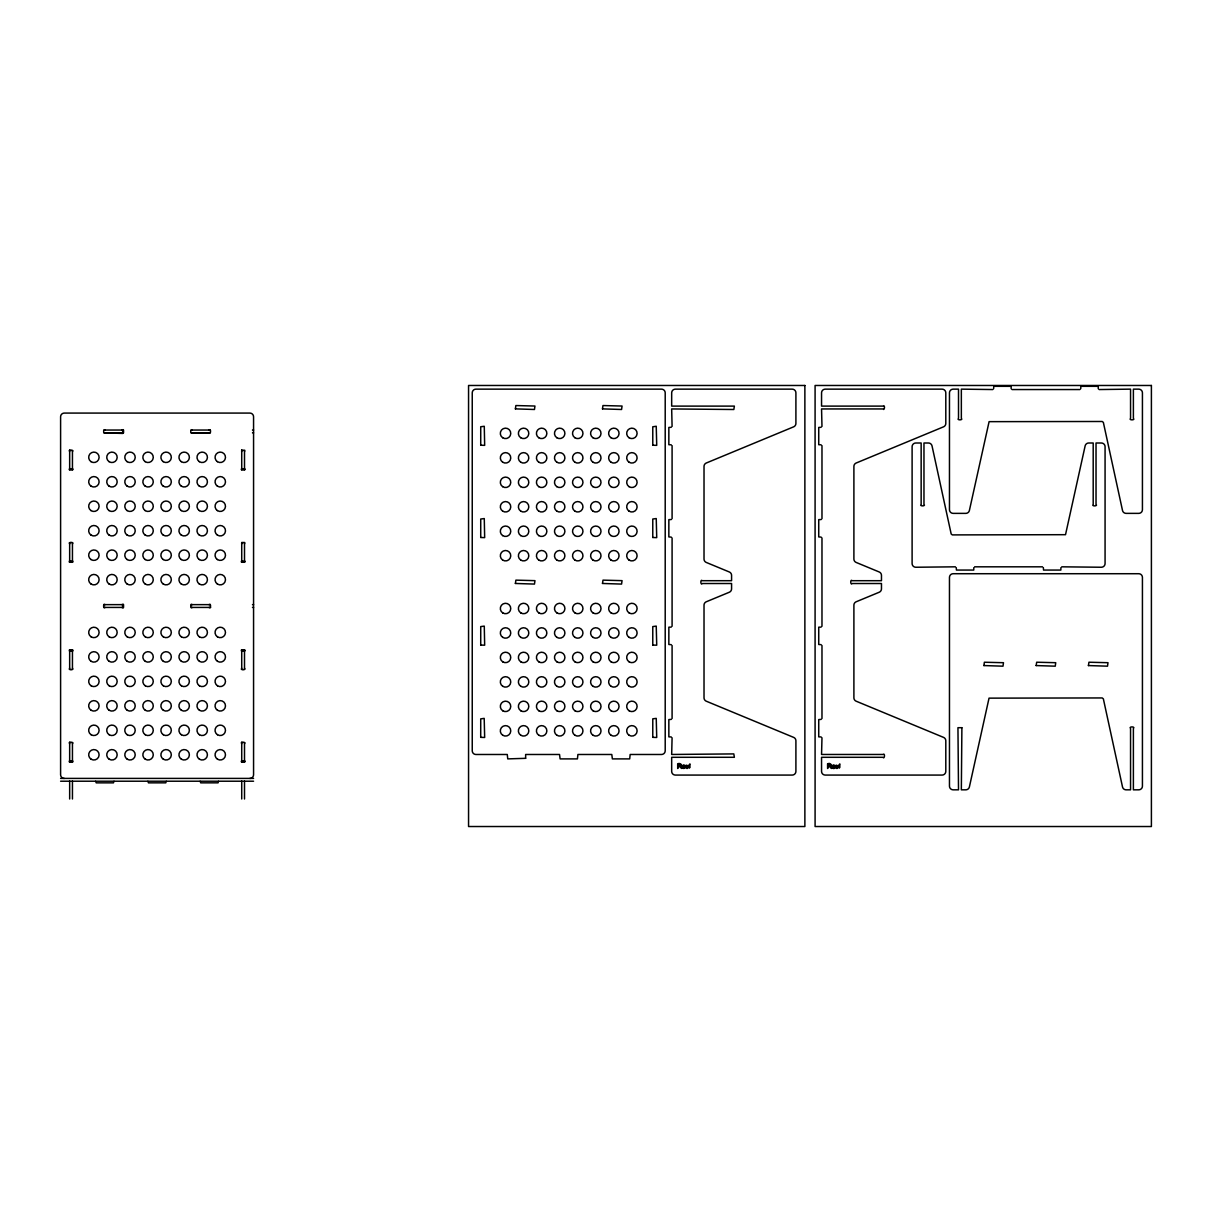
<?xml version="1.0" encoding="UTF-8"?>
<svg xmlns="http://www.w3.org/2000/svg" width="1212" height="1212" viewBox="0 0 1212 1212"><rect width="100%" height="100%" fill="white"/><g stroke="black" fill="none" stroke-linecap="round" stroke-linejoin="round"><path stroke-width="1.5" d="M72.478 451.591C74.735 449.591 67.402 449.546 69.645 451.591M69.645 468.393L69.251 469.605L70.478 469.195M121.927 430.048L123.154 429.654L122.745 430.896M72.478 543.87C74.78 541.825 67.342 541.9 69.645 543.87M69.645 560.671L69.251 561.883L70.478 561.474M209.04 430.048C211.176 427.791 210.979 435.063 209.04 432.881L192.238 432.881C190.314 435.078 190.102 427.791 192.238 430.048M244.521 451.591L244.733 450.243L241.718 450.197L241.688 451.591M241.688 468.393L241.294 469.605L242.536 469.195M105.126 607.47C103.156 609.727 103.02 602.364 105.126 604.636M71.629 650.617L72.871 650.208L72.478 651.435M121.927 604.636L123.154 604.243L122.745 605.485M69.645 668.236C67.417 670.312 74.705 670.327 72.478 668.236M244.521 543.87L244.733 542.521L241.718 542.476L241.688 543.87M192.238 607.47C190.269 609.697 190.117 602.364 192.238 604.636M241.688 560.671L241.294 561.883L242.536 561.474M209.04 604.636C211.161 602.364 211.009 609.712 209.04 607.47M72.478 743.713C74.78 741.699 67.372 741.668 69.645 743.713M69.645 760.515L69.251 761.727L70.478 761.318M243.673 650.617L244.915 650.208L244.521 651.435M241.688 668.236C239.461 670.327 246.748 670.312 244.521 668.236M244.521 743.713C246.809 741.638 239.415 741.729 241.688 743.713M241.688 760.515L241.294 761.727L242.536 761.318M671.251 444.819L668.842 444.713L668.842 427.442L671.251 427.275M672.084 445.652L672.084 518.721M671.251 537.113L668.842 536.931L668.857 519.615L671.251 519.554M672.084 537.931L672.084 626.286M821.145 444.819L818.736 444.713L818.736 427.442L821.145 427.275M821.978 445.652L821.978 518.721M671.251 644.663L668.842 644.496L668.857 627.18L671.251 627.119M672.084 645.496L672.084 718.564M821.145 537.113L818.736 536.931L818.736 519.615L821.145 519.554M821.978 537.931L821.978 626.286M1011.172 388.734L1011.111 386.325L993.795 386.31L993.628 388.734M1012.005 389.552L1079.892 389.552M671.251 736.941L668.857 736.881L668.842 719.564L671.251 719.398M672.084 737.775L671.675 754.47L733.805 753.909L734.366 757.288L671.675 757.303L671.675 771.393A3.681 3.681 0 0 0 675.342 775.074L792.224 775.074A3.681 3.681 0 0 0 795.905 771.393L795.905 740.774A3.681 3.681 0 0 0 793.633 737.381L706.278 701.203A3.681 3.681 0 0 1 704.02 697.794L704.02 605.167A3.681 3.681 0 0 1 706.278 601.773L729.306 592.244A3.681 3.681 0 0 0 731.578 588.835L731.578 583.517L702.43 583.517C700.642 586.199 699.975 578.488 702.43 580.699L731.578 580.699L731.578 575.382A3.681 3.681 0 0 0 729.306 571.973L706.278 562.444A3.681 3.681 0 0 1 704.02 559.05L704.02 466.423A3.681 3.681 0 0 1 706.278 463.014L793.633 426.836A3.681 3.681 0 0 0 795.905 423.442L795.905 392.824A3.681 3.681 0 0 0 792.224 389.143L675.342 389.143A3.681 3.681 0 0 0 671.675 392.824L671.675 406.111L734.366 406.111L733.836 409.505L671.675 408.944L672.084 426.442M821.145 644.663L818.736 644.496L818.736 627.18L821.145 627.119M821.978 645.496L821.978 718.564M1098.269 388.734L1098.208 386.325L1080.892 386.31L1080.725 388.734M1099.102 389.552L1130.554 389.143L1130.554 418.291C1128.13 420.382 1135.841 420.397 1133.387 418.291L1133.387 389.143L1138.75 389.143A3.681 3.681 0 0 1 1142.431 392.824L1142.431 509.707A3.681 3.681 0 0 1 1138.75 513.373L1126.099 513.373A3.681 3.681 0 0 1 1122.509 510.479L1103.359 422.412L1102.208 421.488L989.098 421.655L969.388 510.479A3.681 3.681 0 0 1 965.797 513.373L953.147 513.373A3.681 3.681 0 0 1 949.466 509.707L949.466 392.824A3.681 3.681 0 0 1 953.147 389.143L958.51 389.143L958.51 418.291C956.071 420.397 963.782 420.382 961.343 418.291L961.343 389.143L992.795 389.552M955.435 566.822L915.772 567.246A3.681 3.681 0 0 1 912.106 563.565L912.106 446.683A3.681 3.681 0 0 1 915.772 443.001L921.15 443.001L921.15 504.313C918.696 506.404 926.422 506.419 923.968 504.313L923.968 443.001L928.437 443.001A3.681 3.681 0 0 1 932.028 445.91L951.178 533.977L952.314 534.901L1065.515 534.689L1085.134 445.91A3.681 3.681 0 0 1 1088.724 443.001L1093.194 443.001L1093.194 504.313C1090.83 506.495 1098.481 506.358 1096.027 504.313L1096.027 443.001L1101.39 443.001A3.681 3.681 0 0 1 1105.071 446.683L1105.071 563.565A3.681 3.681 0 0 1 1101.39 567.246L1061.742 566.822M956.253 567.655L956.435 570.064L973.751 570.064L973.812 567.655M821.145 736.941L818.736 736.881L818.736 719.564L821.145 719.398M821.978 737.775L821.554 754.47L882.866 754.47C885.351 752.258 884.669 759.909 882.866 757.303L821.554 757.303L821.554 771.393A3.681 3.681 0 0 0 825.236 775.074L942.118 775.074A3.681 3.681 0 0 0 945.799 771.393L945.799 740.774A3.681 3.681 0 0 0 943.527 737.381L856.172 701.203A3.681 3.681 0 0 1 853.899 697.794L853.899 605.167A3.681 3.681 0 0 1 856.172 601.773L879.2 592.244A3.681 3.681 0 0 0 881.472 588.835L881.472 583.517L852.324 583.517C850.506 586.063 849.9 578.457 852.324 580.699L881.472 580.699L881.472 575.382A3.681 3.681 0 0 0 879.2 571.973L856.172 562.444A3.681 3.681 0 0 1 853.899 559.05L853.899 466.423A3.681 3.681 0 0 1 856.172 463.014L943.527 426.836A3.681 3.681 0 0 0 945.799 423.442L945.799 392.824A3.681 3.681 0 0 0 942.118 389.143L825.236 389.143A3.681 3.681 0 0 0 821.554 392.824L821.554 406.111L882.866 406.111C885.305 403.854 884.73 411.474 882.866 408.944L821.554 408.944L821.978 426.442M1042.532 566.822L974.63 566.822M1043.365 567.655L1043.532 570.064L1060.848 570.064L1060.909 567.655M680.371 765.757L678.311 765.863L678.311 764.317L680.811 765.075M830.205 765.787L828.205 765.863L828.205 764.317L830.69 765.075M686.674 765.56L687.598 765.59M836.568 765.56L837.477 765.59M680.129 766.363C683.341 765.136 679.887 762.515 677.69 763.802L677.69 768.484L679.038 766.408M680.205 766.348L680.28 766.332A2.439 2.439 0 0 1 681.008 767.211L681.826 768.484L680.129 767.06M104.353 430.048L123.548 430.048L123.548 432.835L104.353 432.835M191.451 430.048L209.812 430.048M252.49 430.048L253.566 430.048M191.451 432.835L209.812 432.835M252.49 432.835L253.566 432.835M69.66 469.165L72.447 469.165M241.718 469.165L244.506 469.165M69.66 561.444L72.447 561.444M241.718 561.444L244.506 561.444M104.353 604.636L123.548 604.636L123.548 607.424L104.353 607.424M191.451 604.636L209.812 604.636M252.49 604.636L253.566 604.636M191.451 607.424L210.646 607.424M252.49 607.424L253.566 607.424M69.66 650.617L72.447 650.617M241.718 650.617L244.506 650.617M69.66 761.287L72.447 761.287M241.718 761.287L244.506 761.287M828.917 766.408L827.584 768.484L827.584 763.802C830.599 762.09 832.78 766.242 830.099 766.348A2.439 2.439 0 0 1 830.902 767.211L831.72 768.484L830.008 767.06M685.28 766.938C680.22 766.12 683.962 769.12 685.265 767.469A1.712 1.712 0 0 1 682.553 767.969A1.712 1.712 0 0 1 683.159 765.196A1.712 1.712 0 0 1 685.522 766.787M835.174 766.938C830.099 766.12 833.856 769.12 835.159 767.469M60.6 778.407L253.566 778.407M60.6 781.21L253.566 781.21M837.25 766.469L838.174 766.817M686.871 766.332L688.28 766.817M244.521 468.393L244.915 469.605L243.673 469.195M122.745 432.033L122.745 433.442L105.126 432.881C103.202 435.078 103.005 427.791 105.126 430.048M244.521 560.671L244.915 561.883L243.673 561.474M72.478 468.393L72.871 469.605L71.629 469.195M242.536 650.617L241.294 650.208L241.688 651.435M122.745 606.621L123.154 607.863L121.927 607.47M72.478 560.671L72.781 561.959L71.629 561.474M244.521 760.515L244.915 761.727L243.673 761.318M70.478 650.617L69.326 650.147L69.645 651.435M72.478 760.515L72.781 761.803L71.629 761.318M838.356 767.044C837.25 769.878 834.81 767.817 837.674 767.226A4.363 4.363 0 0 0 837.113 767.06A8.923 8.923 0 0 1 836.477 766.863L836.128 765.257L837.75 765.923M688.477 767.044C687.462 769.862 685.007 767.847 687.825 767.241A4.363 4.363 0 0 0 687.234 767.06A8.923 8.923 0 0 1 686.583 766.863L686.234 765.257L687.855 765.923M839.295 768.075L838.84 765.09L839.825 763.908L839.825 767.529M689.416 768.075L688.946 765.09L689.946 763.908L689.946 767.529M244.506 450.788L244.506 469.983L241.718 469.983L241.718 449.955M244.506 543.067L244.506 562.262L241.718 562.262L241.718 543.067M244.506 668.994L244.506 649.799L241.718 649.799L241.718 668.994M244.506 742.911L244.506 762.106L241.718 762.106L241.718 742.077M244.506 781.089L244.506 798.996M241.718 781.089L241.718 798.996M218.524 781.301L218.054 782.831L200.737 782.846L200.147 781.301M166.271 781.301L165.786 782.831L148.47 782.846L147.894 781.301M122.715 430.048L122.715 432.835M122.715 604.636L122.715 607.424M114.019 781.301L113.428 782.846L96.218 782.846L95.642 781.301M72.447 450.788L72.447 469.983L69.66 469.983L69.66 449.955M72.447 543.067L72.447 562.262L69.66 562.262L69.66 543.067M72.447 668.994L72.447 649.799L69.66 649.799L69.66 668.994M72.447 742.911L72.447 762.106L69.66 762.106L69.66 742.077M72.447 781.089L72.447 798.996M69.66 781.089L69.66 798.996M835.25 767.514A1.712 1.712 0 0 1 832.447 767.969A1.712 1.712 0 0 1 833.053 765.196A1.712 1.712 0 0 1 835.401 766.787M249.884 778.437A3.681 3.681 0 0 0 253.566 774.756L253.566 416.761A3.681 3.681 0 0 0 249.884 413.08L64.281 413.08A3.681 3.681 0 0 0 60.6 416.761L60.6 774.756A3.681 3.681 0 0 0 64.281 778.437M480.709 445.228L484.664 445.349L484.27 426.291L480.725 426.745L480.725 445.137M480.709 537.507L484.664 537.628L484.27 518.569L480.725 519.024L480.725 537.416M480.709 645.057L484.664 645.193L484.27 626.119L480.725 626.589L480.725 644.981M480.709 737.35L484.664 737.472L484.194 718.383L480.725 718.867L480.709 737.35M515.373 408.883L534.477 409.489L534.947 406.035L515.873 405.55L515.388 408.838M515.373 583.472L534.477 584.078L534.962 580.654L515.903 580.139L515.388 583.427M602.485 408.883L621.574 409.489L622.059 406.035L602.97 405.55L602.485 408.808M602.485 583.472L621.574 584.078L622.059 580.654L603.015 580.139L602.485 583.396M652.768 445.228L656.722 445.349L656.237 426.26L652.768 426.791L652.783 445.137M652.768 537.507L656.722 537.628L656.237 518.554L652.768 519.024L652.768 537.461M652.768 645.057L656.722 645.193L656.237 626.104L652.768 626.589L652.768 645.026M652.768 737.35L656.722 737.472L656.237 718.383L652.783 718.822L652.768 737.35M961.904 727.7L957.95 727.7L958.51 789.83L953.147 789.83A3.681 3.681 0 0 1 949.466 786.164L949.466 577.397A3.681 3.681 0 0 1 953.147 573.715L1138.75 573.715A3.681 3.681 0 0 1 1142.431 577.397L1142.431 786.164A3.681 3.681 0 0 1 1138.75 789.83L1133.387 789.83L1133.387 728.518C1135.795 726.321 1128.19 726.382 1130.554 728.518L1130.554 789.83L1126.099 789.83A3.681 3.681 0 0 1 1122.509 786.936L1103.359 698.87L1102.208 697.945L989.037 698.142L969.388 786.936A3.681 3.681 0 0 1 965.797 789.83L961.343 789.83L961.889 727.836M983.902 665.57L1002.991 666.176L1003.475 662.706L984.386 662.237L983.902 665.57M1036.154 665.57L1055.258 666.176L1055.728 662.706L1036.684 662.222L1036.154 665.57M1088.421 665.57L1107.51 666.176L1107.995 662.706L1088.952 662.222L1088.421 665.57M682.78 766.408C686.871 767.151 682.932 764.105 682.795 766.363M832.674 766.408C836.765 767.105 832.796 764.136 832.674 766.363M525.644 758.318L507.752 758.894L507.267 754.485L475.907 754.485A3.681 3.681 0 0 1 472.241 750.819L472.241 392.824A3.681 3.681 0 0 1 475.907 389.143L661.525 389.143A3.681 3.681 0 0 1 665.206 392.824L665.206 750.819A3.681 3.681 0 0 1 661.525 754.485L630.164 754.485L629.695 758.894L612.378 758.894L611.787 754.485L577.912 754.485L577.427 758.894L560.111 758.894L559.535 754.485L525.644 754.485L525.644 758.318M804.874 385.477L468.559 385.477L468.559 826.523L804.874 826.523L804.874 385.477M1151.4 385.477L815.085 385.477L815.085 826.523L1151.4 826.523L1151.4 385.477M611.075 735.275A5.212 5.212 0 0 0 619.059 731.033A5.212 5.212 0 0 0 611.409 726.23A5.212 5.212 0 0 0 611.075 735.275M593.032 735.275A5.212 5.212 0 0 0 601.016 731.033A5.212 5.212 0 0 0 593.35 726.23A5.212 5.212 0 0 0 593.032 735.275M520.721 560.065A5.212 5.212 0 0 0 528.796 556.035A5.212 5.212 0 0 0 521.266 551.051A5.212 5.212 0 0 0 520.721 560.065M502.662 560.065A5.212 5.212 0 0 0 510.752 556.035A5.212 5.212 0 0 0 503.207 551.051A5.212 5.212 0 0 0 502.662 560.065M520.827 735.275A5.212 5.212 0 0 0 528.811 731.033A5.212 5.212 0 0 0 521.145 726.23A5.212 5.212 0 0 0 520.827 735.275M538.87 735.275A5.212 5.212 0 0 0 546.854 731.033A5.212 5.212 0 0 0 539.204 726.23A5.212 5.212 0 0 0 538.87 735.275M556.929 735.275A5.212 5.212 0 0 0 564.913 731.033A5.212 5.212 0 0 0 557.247 726.23A5.212 5.212 0 0 0 556.929 735.275M574.973 735.275A5.212 5.212 0 0 0 582.957 731.033A5.212 5.212 0 0 0 575.306 726.23A5.212 5.212 0 0 0 574.973 735.275M538.764 560.065A5.212 5.212 0 0 0 546.854 556.035A5.212 5.212 0 0 0 539.31 551.051A5.212 5.212 0 0 0 538.764 560.065M556.823 560.065A5.212 5.212 0 0 0 564.898 556.035A5.212 5.212 0 0 0 557.368 551.051A5.212 5.212 0 0 0 556.823 560.065M629.028 560.065A5.212 5.212 0 0 0 637.103 556.035A5.212 5.212 0 0 0 629.573 551.051A5.212 5.212 0 0 0 629.028 560.065M502.662 535.598A5.212 5.212 0 0 0 510.752 531.568A5.212 5.212 0 0 0 503.207 526.584A5.212 5.212 0 0 0 502.662 535.598M574.867 560.065A5.212 5.212 0 0 0 582.957 556.035A5.212 5.212 0 0 0 575.412 551.051A5.212 5.212 0 0 0 574.867 560.065M610.969 560.065A5.212 5.212 0 0 0 619.059 556.035A5.212 5.212 0 0 0 611.515 551.051A5.212 5.212 0 0 0 610.969 560.065M520.721 535.598A5.212 5.212 0 0 0 528.796 531.568A5.212 5.212 0 0 0 521.266 526.584A5.212 5.212 0 0 0 520.721 535.598M538.764 535.598A5.212 5.212 0 0 0 546.854 531.568A5.212 5.212 0 0 0 539.31 526.584A5.212 5.212 0 0 0 538.764 535.598M610.969 437.729A5.212 5.212 0 0 0 619.059 433.684A5.212 5.212 0 0 0 611.515 428.7A5.212 5.212 0 0 0 610.969 437.729M629.028 437.729A5.212 5.212 0 0 0 637.103 433.684A5.212 5.212 0 0 0 629.573 428.7A5.212 5.212 0 0 0 629.028 437.729M520.827 612.924A5.212 5.212 0 0 0 528.811 608.682A5.212 5.212 0 0 0 521.145 603.894A5.212 5.212 0 0 0 520.827 612.924M556.929 612.924A5.212 5.212 0 0 0 564.913 608.682A5.212 5.212 0 0 0 557.247 603.894A5.212 5.212 0 0 0 556.929 612.924M593.032 612.924A5.212 5.212 0 0 0 601.016 608.682A5.212 5.212 0 0 0 593.35 603.894A5.212 5.212 0 0 0 593.032 612.924M611.075 612.924A5.212 5.212 0 0 0 619.059 608.682A5.212 5.212 0 0 0 611.409 603.894A5.212 5.212 0 0 0 611.075 612.924M574.973 612.924A5.212 5.212 0 0 0 582.957 608.682A5.212 5.212 0 0 0 575.306 603.894A5.212 5.212 0 0 0 574.973 612.924M538.87 612.924A5.212 5.212 0 0 0 546.854 608.682A5.212 5.212 0 0 0 539.204 603.894A5.212 5.212 0 0 0 538.87 612.924M502.768 612.924A5.212 5.212 0 0 0 510.752 608.682A5.212 5.212 0 0 0 503.101 603.894A5.212 5.212 0 0 0 502.768 612.924M629.134 612.924A5.212 5.212 0 0 0 637.118 608.682A5.212 5.212 0 0 0 629.452 603.894A5.212 5.212 0 0 0 629.134 612.924M502.768 637.391A5.212 5.212 0 0 0 510.752 633.149A5.212 5.212 0 0 0 503.101 628.361A5.212 5.212 0 0 0 502.768 637.391M538.764 486.663A5.212 5.212 0 0 0 546.854 482.618A5.212 5.212 0 0 0 539.31 477.649A5.212 5.212 0 0 0 538.764 486.663M502.662 486.663A5.212 5.212 0 0 0 510.752 482.618A5.212 5.212 0 0 0 503.207 477.649A5.212 5.212 0 0 0 502.662 486.663M610.969 462.196A5.212 5.212 0 0 0 619.059 458.151A5.212 5.212 0 0 0 611.515 453.182A5.212 5.212 0 0 0 610.969 462.196M629.028 486.663A5.212 5.212 0 0 0 637.103 482.618A5.212 5.212 0 0 0 629.573 477.649A5.212 5.212 0 0 0 629.028 486.663M502.662 462.196A5.212 5.212 0 0 0 510.752 458.151A5.212 5.212 0 0 0 503.207 453.182A5.212 5.212 0 0 0 502.662 462.196M538.764 437.729A5.212 5.212 0 0 0 546.854 433.684A5.212 5.212 0 0 0 539.31 428.7A5.212 5.212 0 0 0 538.764 437.729M520.721 437.729A5.212 5.212 0 0 0 528.796 433.684A5.212 5.212 0 0 0 521.266 428.7A5.212 5.212 0 0 0 520.721 437.729M556.823 437.729A5.212 5.212 0 0 0 564.898 433.684A5.212 5.212 0 0 0 557.368 428.7A5.212 5.212 0 0 0 556.823 437.729M574.867 437.729A5.212 5.212 0 0 0 582.957 433.684A5.212 5.212 0 0 0 575.412 428.7A5.212 5.212 0 0 0 574.867 437.729M574.867 462.196A5.212 5.212 0 0 0 582.957 458.151A5.212 5.212 0 0 0 575.412 453.182A5.212 5.212 0 0 0 574.867 462.196M629.028 462.196A5.212 5.212 0 0 0 637.103 458.151A5.212 5.212 0 0 0 629.573 453.182A5.212 5.212 0 0 0 629.028 462.196M629.028 511.131A5.212 5.212 0 0 0 637.103 507.101A5.212 5.212 0 0 0 629.573 502.116A5.212 5.212 0 0 0 629.028 511.131M520.721 486.663A5.212 5.212 0 0 0 528.796 482.618A5.212 5.212 0 0 0 521.266 477.649A5.212 5.212 0 0 0 520.721 486.663M592.926 511.131A5.212 5.212 0 0 0 601 507.101A5.212 5.212 0 0 0 593.471 502.116A5.212 5.212 0 0 0 592.926 511.131M610.969 511.131A5.212 5.212 0 0 0 619.059 507.101A5.212 5.212 0 0 0 611.515 502.116A5.212 5.212 0 0 0 610.969 511.131M574.867 486.663A5.212 5.212 0 0 0 582.957 482.618A5.212 5.212 0 0 0 575.412 477.649A5.212 5.212 0 0 0 574.867 486.663M592.926 486.663A5.212 5.212 0 0 0 601 482.618A5.212 5.212 0 0 0 593.471 477.649A5.212 5.212 0 0 0 592.926 486.663M610.969 486.663A5.212 5.212 0 0 0 619.059 482.618A5.212 5.212 0 0 0 611.515 477.649A5.212 5.212 0 0 0 610.969 486.663M556.823 486.663A5.212 5.212 0 0 0 564.898 482.618A5.212 5.212 0 0 0 557.368 477.649A5.212 5.212 0 0 0 556.823 486.663M520.827 661.858A5.212 5.212 0 0 0 528.811 657.631A5.212 5.212 0 0 0 521.145 652.829A5.212 5.212 0 0 0 520.827 661.858M574.973 661.858A5.212 5.212 0 0 0 582.957 657.631A5.212 5.212 0 0 0 575.306 652.829A5.212 5.212 0 0 0 574.973 661.858M538.87 637.391A5.212 5.212 0 0 0 546.854 633.149A5.212 5.212 0 0 0 539.204 628.361A5.212 5.212 0 0 0 538.87 637.391M556.929 637.391A5.212 5.212 0 0 0 564.913 633.149A5.212 5.212 0 0 0 557.247 628.361A5.212 5.212 0 0 0 556.929 637.391M538.87 710.793A5.212 5.212 0 0 0 546.854 706.566A5.212 5.212 0 0 0 539.204 701.763A5.212 5.212 0 0 0 538.87 710.793M611.075 710.793A5.212 5.212 0 0 0 619.059 706.566A5.212 5.212 0 0 0 611.409 701.763A5.212 5.212 0 0 0 611.075 710.793M520.827 710.793A5.212 5.212 0 0 0 528.811 706.566A5.212 5.212 0 0 0 521.145 701.763A5.212 5.212 0 0 0 520.827 710.793M502.768 710.793A5.212 5.212 0 0 0 510.752 706.566A5.212 5.212 0 0 0 503.101 701.763A5.212 5.212 0 0 0 502.768 710.793M520.721 511.131A5.212 5.212 0 0 0 528.796 507.101A5.212 5.212 0 0 0 521.266 502.116A5.212 5.212 0 0 0 520.721 511.131M502.662 511.131A5.212 5.212 0 0 0 510.752 507.101A5.212 5.212 0 0 0 503.207 502.116A5.212 5.212 0 0 0 502.662 511.131M629.134 710.793A5.212 5.212 0 0 0 637.118 706.566A5.212 5.212 0 0 0 629.452 701.763A5.212 5.212 0 0 0 629.134 710.793M502.768 735.275A5.212 5.212 0 0 0 510.752 731.033A5.212 5.212 0 0 0 503.101 726.23A5.212 5.212 0 0 0 502.768 735.275M556.823 462.196A5.212 5.212 0 0 0 564.898 458.151A5.212 5.212 0 0 0 557.368 453.182A5.212 5.212 0 0 0 556.823 462.196M520.721 462.196A5.212 5.212 0 0 0 528.796 458.151A5.212 5.212 0 0 0 521.266 453.182A5.212 5.212 0 0 0 520.721 462.196M592.926 437.729A5.212 5.212 0 0 0 601 433.684A5.212 5.212 0 0 0 593.471 428.7A5.212 5.212 0 0 0 592.926 437.729M538.764 462.196A5.212 5.212 0 0 0 546.854 458.151A5.212 5.212 0 0 0 539.31 453.182A5.212 5.212 0 0 0 538.764 462.196M592.926 462.196A5.212 5.212 0 0 0 601 458.151A5.212 5.212 0 0 0 593.471 453.182A5.212 5.212 0 0 0 592.926 462.196M502.662 437.729A5.212 5.212 0 0 0 510.752 433.684A5.212 5.212 0 0 0 503.207 428.7A5.212 5.212 0 0 0 502.662 437.729M556.823 535.598A5.212 5.212 0 0 0 564.898 531.568A5.212 5.212 0 0 0 557.368 526.584A5.212 5.212 0 0 0 556.823 535.598M574.867 535.598A5.212 5.212 0 0 0 582.957 531.568A5.212 5.212 0 0 0 575.412 526.584A5.212 5.212 0 0 0 574.867 535.598M592.926 535.598A5.212 5.212 0 0 0 601 531.568A5.212 5.212 0 0 0 593.471 526.584A5.212 5.212 0 0 0 592.926 535.598M629.028 535.598A5.212 5.212 0 0 0 637.103 531.568A5.212 5.212 0 0 0 629.573 526.584A5.212 5.212 0 0 0 629.028 535.598M610.969 535.598A5.212 5.212 0 0 0 619.059 531.568A5.212 5.212 0 0 0 611.515 526.584A5.212 5.212 0 0 0 610.969 535.598M556.823 511.131A5.212 5.212 0 0 0 564.898 507.101A5.212 5.212 0 0 0 557.368 502.116A5.212 5.212 0 0 0 556.823 511.131M538.764 511.131A5.212 5.212 0 0 0 546.854 507.101A5.212 5.212 0 0 0 539.31 502.116A5.212 5.212 0 0 0 538.764 511.131M574.867 511.131A5.212 5.212 0 0 0 582.957 507.101A5.212 5.212 0 0 0 575.412 502.116A5.212 5.212 0 0 0 574.867 511.131M593.032 661.858A5.212 5.212 0 0 0 601.016 657.631A5.212 5.212 0 0 0 593.35 652.829A5.212 5.212 0 0 0 593.032 661.858M629.134 661.858A5.212 5.212 0 0 0 637.118 657.631A5.212 5.212 0 0 0 629.452 652.829A5.212 5.212 0 0 0 629.134 661.858M520.827 686.325A5.212 5.212 0 0 0 528.811 682.098A5.212 5.212 0 0 0 521.145 677.296A5.212 5.212 0 0 0 520.827 686.325M556.929 686.325A5.212 5.212 0 0 0 564.913 682.098A5.212 5.212 0 0 0 557.247 677.296A5.212 5.212 0 0 0 556.929 686.325M538.87 686.325A5.212 5.212 0 0 0 546.854 682.098A5.212 5.212 0 0 0 539.204 677.296A5.212 5.212 0 0 0 538.87 686.325M629.134 686.325A5.212 5.212 0 0 0 637.118 682.098A5.212 5.212 0 0 0 629.452 677.296A5.212 5.212 0 0 0 629.134 686.325M556.929 710.793A5.212 5.212 0 0 0 564.913 706.566A5.212 5.212 0 0 0 557.247 701.763A5.212 5.212 0 0 0 556.929 710.793M538.87 661.858A5.212 5.212 0 0 0 546.854 657.631A5.212 5.212 0 0 0 539.204 652.829A5.212 5.212 0 0 0 538.87 661.858M556.929 661.858A5.212 5.212 0 0 0 564.913 657.631A5.212 5.212 0 0 0 557.247 652.829A5.212 5.212 0 0 0 556.929 661.858M611.075 637.391A5.212 5.212 0 0 0 619.059 633.149A5.212 5.212 0 0 0 611.409 628.361A5.212 5.212 0 0 0 611.075 637.391M502.768 661.858A5.212 5.212 0 0 0 510.752 657.631A5.212 5.212 0 0 0 503.101 652.829A5.212 5.212 0 0 0 502.768 661.858M611.075 661.858A5.212 5.212 0 0 0 619.059 657.631A5.212 5.212 0 0 0 611.409 652.829A5.212 5.212 0 0 0 611.075 661.858M592.926 560.065A5.212 5.212 0 0 0 601 556.035A5.212 5.212 0 0 0 593.471 551.051A5.212 5.212 0 0 0 592.926 560.065M502.768 686.325A5.212 5.212 0 0 0 510.752 682.098A5.212 5.212 0 0 0 503.101 677.296A5.212 5.212 0 0 0 502.768 686.325M593.032 686.325A5.212 5.212 0 0 0 601.016 682.098A5.212 5.212 0 0 0 593.35 677.296A5.212 5.212 0 0 0 593.032 686.325M574.973 686.325A5.212 5.212 0 0 0 582.957 682.098A5.212 5.212 0 0 0 575.306 677.296A5.212 5.212 0 0 0 574.973 686.325M611.075 686.325A5.212 5.212 0 0 0 619.059 682.098A5.212 5.212 0 0 0 611.409 677.296A5.212 5.212 0 0 0 611.075 686.325M574.973 710.793A5.212 5.212 0 0 0 582.957 706.566A5.212 5.212 0 0 0 575.306 701.763A5.212 5.212 0 0 0 574.973 710.793M593.032 710.793A5.212 5.212 0 0 0 601.016 706.566A5.212 5.212 0 0 0 593.35 701.763A5.212 5.212 0 0 0 593.032 710.793M520.827 637.391A5.212 5.212 0 0 0 528.811 633.149A5.212 5.212 0 0 0 521.145 628.361A5.212 5.212 0 0 0 520.827 637.391M574.973 637.391A5.212 5.212 0 0 0 582.957 633.149A5.212 5.212 0 0 0 575.306 628.361A5.212 5.212 0 0 0 574.973 637.391M629.134 637.391A5.212 5.212 0 0 0 637.118 633.149A5.212 5.212 0 0 0 629.452 628.361A5.212 5.212 0 0 0 629.134 637.391M593.032 637.391A5.212 5.212 0 0 0 601.016 633.149A5.212 5.212 0 0 0 593.35 628.361A5.212 5.212 0 0 0 593.032 637.391M629.134 735.275A5.212 5.212 0 0 0 637.118 731.033A5.212 5.212 0 0 0 629.452 726.23A5.212 5.212 0 0 0 629.134 735.275M199.435 759.212A5.212 5.212 0 0 0 207.419 754.97A5.212 5.212 0 0 0 199.768 750.183A5.212 5.212 0 0 0 199.435 759.212M181.391 759.212A5.212 5.212 0 0 0 189.375 754.97A5.212 5.212 0 0 0 181.709 750.183A5.212 5.212 0 0 0 181.391 759.212M109.08 584.017A5.212 5.212 0 0 0 117.17 579.972A5.212 5.212 0 0 0 109.625 574.988A5.212 5.212 0 0 0 109.08 584.017M91.021 584.017A5.212 5.212 0 0 0 99.111 579.972A5.212 5.212 0 0 0 91.567 574.988A5.212 5.212 0 0 0 91.021 584.017M109.186 759.212A5.212 5.212 0 0 0 117.17 754.97A5.212 5.212 0 0 0 109.504 750.183A5.212 5.212 0 0 0 109.186 759.212M127.23 759.212A5.212 5.212 0 0 0 135.214 754.97A5.212 5.212 0 0 0 127.563 750.183A5.212 5.212 0 0 0 127.23 759.212M145.288 759.212A5.212 5.212 0 0 0 153.273 754.97A5.212 5.212 0 0 0 145.607 750.183A5.212 5.212 0 0 0 145.288 759.212M163.332 759.212A5.212 5.212 0 0 0 171.316 754.97A5.212 5.212 0 0 0 163.665 750.183A5.212 5.212 0 0 0 163.332 759.212M127.124 584.017A5.212 5.212 0 0 0 135.214 579.972A5.212 5.212 0 0 0 127.669 574.988A5.212 5.212 0 0 0 127.124 584.017M145.182 584.017A5.212 5.212 0 0 0 153.273 579.972A5.212 5.212 0 0 0 145.728 574.988A5.212 5.212 0 0 0 145.182 584.017M217.387 584.017A5.212 5.212 0 0 0 225.477 579.972A5.212 5.212 0 0 0 217.933 574.988A5.212 5.212 0 0 0 217.387 584.017M91.021 559.55A5.212 5.212 0 0 0 99.111 555.505A5.212 5.212 0 0 0 91.567 550.521A5.212 5.212 0 0 0 91.021 559.55M163.226 584.017A5.212 5.212 0 0 0 171.316 579.972A5.212 5.212 0 0 0 163.771 574.988A5.212 5.212 0 0 0 163.226 584.017M199.329 584.017A5.212 5.212 0 0 0 207.419 579.972A5.212 5.212 0 0 0 199.874 574.988A5.212 5.212 0 0 0 199.329 584.017M109.08 559.55A5.212 5.212 0 0 0 117.17 555.505A5.212 5.212 0 0 0 109.625 550.521A5.212 5.212 0 0 0 109.08 559.55M127.124 559.55A5.212 5.212 0 0 0 135.214 555.505A5.212 5.212 0 0 0 127.669 550.521A5.212 5.212 0 0 0 127.124 559.55M199.329 461.666A5.212 5.212 0 0 0 207.419 457.621A5.212 5.212 0 0 0 199.874 452.652A5.212 5.212 0 0 0 199.329 461.666M217.387 461.666A5.212 5.212 0 0 0 225.477 457.621A5.212 5.212 0 0 0 217.933 452.652A5.212 5.212 0 0 0 217.387 461.666M109.186 636.861A5.212 5.212 0 0 0 117.17 632.634A5.212 5.212 0 0 0 109.504 627.831A5.212 5.212 0 0 0 109.186 636.861M145.288 636.861A5.212 5.212 0 0 0 153.273 632.634A5.212 5.212 0 0 0 145.607 627.831A5.212 5.212 0 0 0 145.288 636.861M181.391 636.861A5.212 5.212 0 0 0 189.375 632.634A5.212 5.212 0 0 0 181.709 627.831A5.212 5.212 0 0 0 181.391 636.861M199.435 636.861A5.212 5.212 0 0 0 207.419 632.634A5.212 5.212 0 0 0 199.768 627.831A5.212 5.212 0 0 0 199.435 636.861M163.332 636.861A5.212 5.212 0 0 0 171.316 632.634A5.212 5.212 0 0 0 163.665 627.831A5.212 5.212 0 0 0 163.332 636.861M127.23 636.861A5.212 5.212 0 0 0 135.214 632.634A5.212 5.212 0 0 0 127.563 627.831A5.212 5.212 0 0 0 127.23 636.861M91.127 636.861A5.212 5.212 0 0 0 99.111 632.634A5.212 5.212 0 0 0 91.461 627.831A5.212 5.212 0 0 0 91.127 636.861M217.493 636.861A5.212 5.212 0 0 0 225.477 632.634A5.212 5.212 0 0 0 217.812 627.831A5.212 5.212 0 0 0 217.493 636.861M91.127 661.328A5.212 5.212 0 0 0 99.111 657.101A5.212 5.212 0 0 0 91.461 652.298A5.212 5.212 0 0 0 91.127 661.328M127.124 510.6A5.212 5.212 0 0 0 135.214 506.571A5.212 5.212 0 0 0 127.669 501.586A5.212 5.212 0 0 0 127.124 510.6M91.021 510.6A5.212 5.212 0 0 0 99.111 506.571A5.212 5.212 0 0 0 91.567 501.586A5.212 5.212 0 0 0 91.021 510.6M199.329 486.133A5.212 5.212 0 0 0 207.419 482.103A5.212 5.212 0 0 0 199.874 477.119A5.212 5.212 0 0 0 199.329 486.133M217.387 510.6A5.212 5.212 0 0 0 225.477 506.571A5.212 5.212 0 0 0 217.933 501.586A5.212 5.212 0 0 0 217.387 510.6M91.021 486.133A5.212 5.212 0 0 0 99.111 482.103A5.212 5.212 0 0 0 91.567 477.119A5.212 5.212 0 0 0 91.021 486.133M127.124 461.666A5.212 5.212 0 0 0 135.214 457.621A5.212 5.212 0 0 0 127.669 452.652A5.212 5.212 0 0 0 127.124 461.666M109.08 461.666A5.212 5.212 0 0 0 117.17 457.621A5.212 5.212 0 0 0 109.625 452.652A5.212 5.212 0 0 0 109.08 461.666M145.182 461.666A5.212 5.212 0 0 0 153.273 457.621A5.212 5.212 0 0 0 145.728 452.652A5.212 5.212 0 0 0 145.182 461.666M163.226 461.666A5.212 5.212 0 0 0 171.316 457.621A5.212 5.212 0 0 0 163.771 452.652A5.212 5.212 0 0 0 163.226 461.666M163.226 486.133A5.212 5.212 0 0 0 171.316 482.103A5.212 5.212 0 0 0 163.771 477.119A5.212 5.212 0 0 0 163.226 486.133M217.387 486.133A5.212 5.212 0 0 0 225.477 482.103A5.212 5.212 0 0 0 217.933 477.119A5.212 5.212 0 0 0 217.387 486.133M217.387 535.083A5.212 5.212 0 0 0 225.477 531.038A5.212 5.212 0 0 0 217.933 526.053A5.212 5.212 0 0 0 217.387 535.083M109.08 510.6A5.212 5.212 0 0 0 117.17 506.571A5.212 5.212 0 0 0 109.625 501.586A5.212 5.212 0 0 0 109.08 510.6M181.285 535.083A5.212 5.212 0 0 0 189.375 531.038A5.212 5.212 0 0 0 181.83 526.053A5.212 5.212 0 0 0 181.285 535.083M199.329 535.083A5.212 5.212 0 0 0 207.419 531.038A5.212 5.212 0 0 0 199.874 526.053A5.212 5.212 0 0 0 199.329 535.083M163.226 510.6A5.212 5.212 0 0 0 171.316 506.571A5.212 5.212 0 0 0 163.771 501.586A5.212 5.212 0 0 0 163.226 510.6M181.285 510.6A5.212 5.212 0 0 0 189.375 506.571A5.212 5.212 0 0 0 181.83 501.586A5.212 5.212 0 0 0 181.285 510.6M199.329 510.6A5.212 5.212 0 0 0 207.419 506.571A5.212 5.212 0 0 0 199.874 501.586A5.212 5.212 0 0 0 199.329 510.6M145.182 510.6A5.212 5.212 0 0 0 153.273 506.571A5.212 5.212 0 0 0 145.728 501.586A5.212 5.212 0 0 0 145.182 510.6M109.186 685.795A5.212 5.212 0 0 0 117.17 681.568A5.212 5.212 0 0 0 109.504 676.766A5.212 5.212 0 0 0 109.186 685.795M163.332 685.795A5.212 5.212 0 0 0 171.316 681.568A5.212 5.212 0 0 0 163.665 676.766A5.212 5.212 0 0 0 163.332 685.795M127.23 661.328A5.212 5.212 0 0 0 135.214 657.101A5.212 5.212 0 0 0 127.563 652.298A5.212 5.212 0 0 0 127.23 661.328M145.288 661.328A5.212 5.212 0 0 0 153.273 657.101A5.212 5.212 0 0 0 145.607 652.298A5.212 5.212 0 0 0 145.288 661.328M127.23 734.745A5.212 5.212 0 0 0 135.214 730.503A5.212 5.212 0 0 0 127.563 725.7A5.212 5.212 0 0 0 127.23 734.745M199.435 734.745A5.212 5.212 0 0 0 207.419 730.503A5.212 5.212 0 0 0 199.768 725.7A5.212 5.212 0 0 0 199.435 734.745M109.186 734.745A5.212 5.212 0 0 0 117.17 730.503A5.212 5.212 0 0 0 109.504 725.7A5.212 5.212 0 0 0 109.186 734.745M91.127 734.745A5.212 5.212 0 0 0 99.111 730.503A5.212 5.212 0 0 0 91.461 725.7A5.212 5.212 0 0 0 91.127 734.745M109.08 535.083A5.212 5.212 0 0 0 117.17 531.038A5.212 5.212 0 0 0 109.625 526.053A5.212 5.212 0 0 0 109.08 535.083M91.021 535.083A5.212 5.212 0 0 0 99.111 531.038A5.212 5.212 0 0 0 91.567 526.053A5.212 5.212 0 0 0 91.021 535.083M217.493 734.745A5.212 5.212 0 0 0 225.477 730.503A5.212 5.212 0 0 0 217.812 725.7A5.212 5.212 0 0 0 217.493 734.745M91.127 759.212A5.212 5.212 0 0 0 99.111 754.97A5.212 5.212 0 0 0 91.461 750.183A5.212 5.212 0 0 0 91.127 759.212M145.182 486.133A5.212 5.212 0 0 0 153.273 482.103A5.212 5.212 0 0 0 145.728 477.119A5.212 5.212 0 0 0 145.182 486.133M109.08 486.133A5.212 5.212 0 0 0 117.17 482.103A5.212 5.212 0 0 0 109.625 477.119A5.212 5.212 0 0 0 109.08 486.133M181.285 461.666A5.212 5.212 0 0 0 189.375 457.621A5.212 5.212 0 0 0 181.83 452.652A5.212 5.212 0 0 0 181.285 461.666M127.124 486.133A5.212 5.212 0 0 0 135.214 482.103A5.212 5.212 0 0 0 127.669 477.119A5.212 5.212 0 0 0 127.124 486.133M181.285 486.133A5.212 5.212 0 0 0 189.375 482.103A5.212 5.212 0 0 0 181.83 477.119A5.212 5.212 0 0 0 181.285 486.133M91.021 461.666A5.212 5.212 0 0 0 99.111 457.621A5.212 5.212 0 0 0 91.567 452.652A5.212 5.212 0 0 0 91.021 461.666M145.182 559.55A5.212 5.212 0 0 0 153.273 555.505A5.212 5.212 0 0 0 145.728 550.521A5.212 5.212 0 0 0 145.182 559.55M163.226 559.55A5.212 5.212 0 0 0 171.316 555.505A5.212 5.212 0 0 0 163.771 550.521A5.212 5.212 0 0 0 163.226 559.55M181.285 559.55A5.212 5.212 0 0 0 189.375 555.505A5.212 5.212 0 0 0 181.83 550.521A5.212 5.212 0 0 0 181.285 559.55M217.387 559.55A5.212 5.212 0 0 0 225.477 555.505A5.212 5.212 0 0 0 217.933 550.521A5.212 5.212 0 0 0 217.387 559.55M199.329 559.55A5.212 5.212 0 0 0 207.419 555.505A5.212 5.212 0 0 0 199.874 550.521A5.212 5.212 0 0 0 199.329 559.55M145.182 535.083A5.212 5.212 0 0 0 153.273 531.038A5.212 5.212 0 0 0 145.728 526.053A5.212 5.212 0 0 0 145.182 535.083M127.124 535.083A5.212 5.212 0 0 0 135.214 531.038A5.212 5.212 0 0 0 127.669 526.053A5.212 5.212 0 0 0 127.124 535.083M163.226 535.083A5.212 5.212 0 0 0 171.316 531.038A5.212 5.212 0 0 0 163.771 526.053A5.212 5.212 0 0 0 163.226 535.083M181.391 685.795A5.212 5.212 0 0 0 189.375 681.568A5.212 5.212 0 0 0 181.709 676.766A5.212 5.212 0 0 0 181.391 685.795M217.493 685.795A5.212 5.212 0 0 0 225.477 681.568A5.212 5.212 0 0 0 217.812 676.766A5.212 5.212 0 0 0 217.493 685.795M109.186 710.277A5.212 5.212 0 0 0 117.17 706.035A5.212 5.212 0 0 0 109.504 701.233A5.212 5.212 0 0 0 109.186 710.277M145.288 710.277A5.212 5.212 0 0 0 153.273 706.035A5.212 5.212 0 0 0 145.607 701.233A5.212 5.212 0 0 0 145.288 710.277M127.23 710.277A5.212 5.212 0 0 0 135.214 706.035A5.212 5.212 0 0 0 127.563 701.233A5.212 5.212 0 0 0 127.23 710.277M217.493 710.277A5.212 5.212 0 0 0 225.477 706.035A5.212 5.212 0 0 0 217.812 701.233A5.212 5.212 0 0 0 217.493 710.277M145.288 734.745A5.212 5.212 0 0 0 153.273 730.503A5.212 5.212 0 0 0 145.607 725.7A5.212 5.212 0 0 0 145.288 734.745M127.23 685.795A5.212 5.212 0 0 0 135.214 681.568A5.212 5.212 0 0 0 127.563 676.766A5.212 5.212 0 0 0 127.23 685.795M145.288 685.795A5.212 5.212 0 0 0 153.273 681.568A5.212 5.212 0 0 0 145.607 676.766A5.212 5.212 0 0 0 145.288 685.795M199.435 661.328A5.212 5.212 0 0 0 207.419 657.101A5.212 5.212 0 0 0 199.768 652.298A5.212 5.212 0 0 0 199.435 661.328M91.127 685.795A5.212 5.212 0 0 0 99.111 681.568A5.212 5.212 0 0 0 91.461 676.766A5.212 5.212 0 0 0 91.127 685.795M199.435 685.795A5.212 5.212 0 0 0 207.419 681.568A5.212 5.212 0 0 0 199.768 676.766A5.212 5.212 0 0 0 199.435 685.795M181.285 584.017A5.212 5.212 0 0 0 189.375 579.972A5.212 5.212 0 0 0 181.83 574.988A5.212 5.212 0 0 0 181.285 584.017M91.127 710.277A5.212 5.212 0 0 0 99.111 706.035A5.212 5.212 0 0 0 91.461 701.233A5.212 5.212 0 0 0 91.127 710.277M181.391 710.277A5.212 5.212 0 0 0 189.375 706.035A5.212 5.212 0 0 0 181.709 701.233A5.212 5.212 0 0 0 181.391 710.277M163.332 710.277A5.212 5.212 0 0 0 171.316 706.035A5.212 5.212 0 0 0 163.665 701.233A5.212 5.212 0 0 0 163.332 710.277M199.435 710.277A5.212 5.212 0 0 0 207.419 706.035A5.212 5.212 0 0 0 199.768 701.233A5.212 5.212 0 0 0 199.435 710.277M163.332 734.745A5.212 5.212 0 0 0 171.316 730.503A5.212 5.212 0 0 0 163.665 725.7A5.212 5.212 0 0 0 163.332 734.745M181.391 734.745A5.212 5.212 0 0 0 189.375 730.503A5.212 5.212 0 0 0 181.709 725.7A5.212 5.212 0 0 0 181.391 734.745M109.186 661.328A5.212 5.212 0 0 0 117.17 657.101A5.212 5.212 0 0 0 109.504 652.298A5.212 5.212 0 0 0 109.186 661.328M163.332 661.328A5.212 5.212 0 0 0 171.316 657.101A5.212 5.212 0 0 0 163.665 652.298A5.212 5.212 0 0 0 163.332 661.328M217.493 661.328A5.212 5.212 0 0 0 225.477 657.101A5.212 5.212 0 0 0 217.812 652.298A5.212 5.212 0 0 0 217.493 661.328M181.391 661.328A5.212 5.212 0 0 0 189.375 657.101A5.212 5.212 0 0 0 181.709 652.298A5.212 5.212 0 0 0 181.391 661.328M217.493 759.212A5.212 5.212 0 0 0 225.477 754.97A5.212 5.212 0 0 0 217.812 750.183A5.212 5.212 0 0 0 217.493 759.212"/></g></svg>
